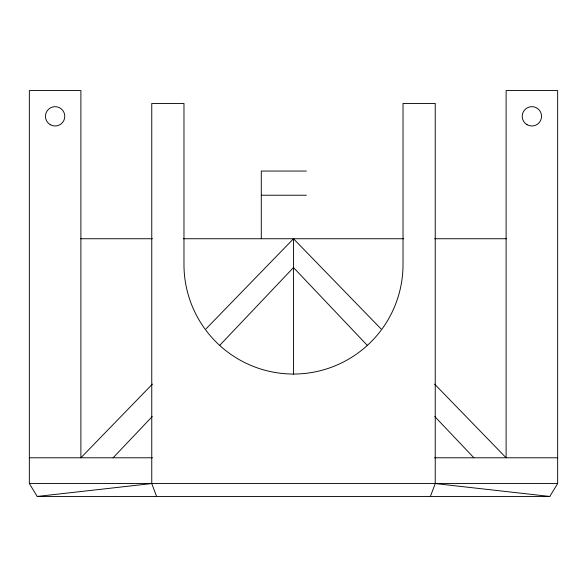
<?xml version="1.0" encoding="UTF-8"?>
<svg xmlns="http://www.w3.org/2000/svg" width="587" height="587" viewBox="0 0 587 587"><rect width="100%" height="100%" fill="white"/><g stroke="black" fill="none" stroke-linecap="round" stroke-linejoin="round"><path stroke-width="0.88" d="M430.381 496.448L435.238 483.556L435.238 103.444L403.027 103.444L403.027 264.51A109.527 109.527 0 0 1 293.5 374.036A109.527 109.527 0 0 1 183.973 264.51L183.973 103.444L151.762 103.444L151.762 483.556L156.619 496.448M152.4 384.111L80.889 457.787L80.889 90.552L29.35 90.552L29.35 483.556L37.194 496.448L549.806 496.448L557.65 483.556L557.65 90.552L506.111 90.552L506.111 457.787L434.6 384.111M113.108 457.787L152.209 416.55M219.699 345.383L293.5 267.562L367.301 345.383M206.03 328.859L293.5 238.74L380.97 328.859M37.194 496.448L151.762 483.556M306.385 171.052L261.288 171.052L261.288 238.74M261.288 195.229L306.385 195.229M80.69 238.74L152.371 238.74M183.364 238.74L403.636 238.74M434.629 238.74L506.31 238.74M29.35 457.787L152.481 457.787M434.519 457.787L557.65 457.787M29.35 483.556L557.65 483.556M435.238 483.556L549.806 496.448M434.791 416.55L473.892 457.787M293.5 238.74L293.5 374.565M50.291 124.693A9.663 9.663 0 0 0 64.783 116.329A9.663 9.663 0 0 0 50.291 107.957A9.663 9.663 0 0 0 50.291 124.693M527.045 124.693A9.663 9.663 0 0 0 541.544 116.329A9.663 9.663 0 0 0 527.045 107.957A9.663 9.663 0 0 0 527.045 124.693"/></g></svg>
